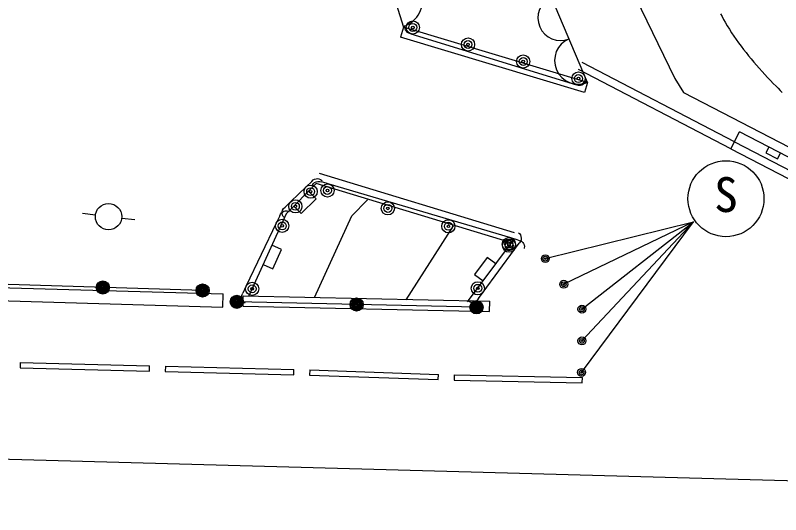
# Model space of a CAD drawing. Units: millimetres, scale not verified. Extents: x 40000 to 680000, y 20000 to 380000.
# Drawn here: x 302994 to 331997, y 285850 to 304780 of the extents above; entities that cross this region are included whole.
import ezdxf
from ezdxf.enums import TextEntityAlignment as Align

# ---------------------------------------------------------------- set-up
doc = ezdxf.new("R2010")
doc.units = ezdxf.units.MM
doc.header["$LTSCALE"] = 1000
doc.layers.add('M-BGD', color=7, linetype='Continuous', lineweight=25)
doc.styles.add('ＭＳ ゴシック', font='')
doc.styles.get('ＭＳ ゴシック').set_extended_font_data('MS Gothic')

msp = doc.modelspace()

# ---------------------------------------------------------------- linework, layer by layer
at = {"layer": 'M-BGD'}
for p, q in [((316422, 308357), (317706, 304333)), ((324679, 302235), (322631, 307077)), ((326159, 306154), (327980, 302383)), ((317706, 304333), (317591, 303949)), ((324679, 302235), (317706, 304333)), ((317982, 304080), (318269, 303991)), ((318269, 303991), (323972, 302232)), ((324564, 301852), (317591, 303949)), ((330247, 299979), (324471, 302988)), ((330108, 299713), (324332, 302722)), ((323972, 302232), (324258, 302143)), ((324679, 302235), (324564, 301852)), ((327980, 302383), (328317, 301857)), ((328317, 301857), (343405, 293999)), ((330109, 299713), (330435, 300362)), ((321911, 296533), (314515, 298785)), ((314228, 298483), (314012, 298275)), ((314892, 298378), (314604, 298463)), ((314012, 298275), (313432, 297719)), ((321795, 296150), (314398, 298402)), ((321767, 296345), (314892, 298378)), ((313432, 297719), (313216, 297511)), ((316342, 297783), (315742, 297182)), ((306032, 297209), (305536, 297270)), ((307026, 297094), (307523, 297040)), ((313012, 297175), (312882, 296905)), ((314335, 294082), (315742, 297182)), ((312882, 296905), (311743, 294520)), ((317808, 293993), (319603, 296801)), ((324453, 291245), (328697, 296955)), ((320124, 293924), (321795, 296150)), ((322055, 296260), (321767, 296345)), ((321909, 295898), (322086, 296140)), ((320721, 294283), (321909, 295898)), ((310091, 294350), (276069, 295376)), ((291490, 294785), (310872, 294217)), ((311743, 294520), (311613, 294249)), ((291476, 294286), (310857, 293717)), ((310857, 293717), (310872, 294217)), ((311623, 293751), (311631, 294151)), ((311631, 294151), (320977, 293949)), ((320544, 294042), (320721, 294283)), ((320470, 293713), (311385, 293922)), ((320968, 293549), (320977, 293949)), ((311623, 293751), (320968, 293549)), ((303182, 291623), (303177, 291423)), ((303182, 291623), (308080, 291491)), ((308075, 291291), (308080, 291491)), ((303177, 291423), (308075, 291291)), ((308679, 291474), (308674, 291274)), ((308674, 291274), (313543, 291151)), ((308679, 291474), (313548, 291351)), ((313543, 291151), (313548, 291351)), ((314150, 291336), (314143, 291136)), ((314150, 291336), (319027, 291168)), ((314143, 291136), (319020, 290969)), ((319020, 290969), (319027, 291168)), ((319623, 291148), (319619, 290948)), ((319619, 290948), (324478, 290849)), ((319623, 291148), (324482, 291049)), ((324478, 290849), (324482, 291049)), ((295753, 288146), (339434, 286954))]:
    msp.add_line(p, q, dxfattribs=at)
for points in [[(329717, 304841), (329775, 304731), (329834, 304623), (329896, 304515), (329974, 304382), (330056, 304250), (330139, 304120), (330225, 303991), (330313, 303863), (330403, 303737), (330495, 303612), (330589, 303489), (330684, 303366), (330782, 303245), (330881, 303125), (330981, 303006), (331083, 302888), (331186, 302771), (331290, 302655), (331395, 302540), (331502, 302426), (331609, 302313), (331717, 302200), (331826, 302089), (331902, 302012), (331979, 301935), (332055, 301858)], [(317982, 304080), (317905, 304103), (317861, 304128), (317812, 304174), (317783, 304214), (317766, 304261), (317755, 304328), (317760, 304378), (317769, 304407)], [(324619, 302294), (324607, 302255), (324570, 302204), (324527, 302165), (324464, 302132), (324408, 302118), (324335, 302120), (324258, 302143)], [(359297, 286361), (349589, 290658), (346448, 292068), (330435, 300362)], [(330247, 299979), (346184, 291738), (349390, 290263), (359081, 285973), (362414, 284661), (365945, 283623), (369777, 282913), (373201, 282512)], [(330109, 299713), (346052, 291468), (349266, 289989), (358965, 285696), (362317, 284377), (365875, 283331), (369732, 282617), (373166, 282214)], [(331548, 299786), (331433, 299564), (331877, 299334), (331992, 299556)], [(314228, 298483), (314286, 298538), (314329, 298566), (314393, 298586), (314442, 298592), (314492, 298584), (314555, 298561), (314597, 298532), (314618, 298511)], [(314245, 298308), (314257, 298347), (314293, 298399), (314336, 298438), (314398, 298472), (314454, 298486), (314527, 298486), (314604, 298463)], [(314398, 298402), (313254, 297253), (311843, 294146)], [(313544, 297544), (313827, 297262), (314392, 297829), (314108, 298111)], [(313012, 297175), (313046, 297248), (313077, 297288), (313130, 297330), (313174, 297353), (313223, 297363), (313290, 297364), (313340, 297351), (313367, 297338)], [(313173, 297123), (313145, 297152), (313118, 297209), (313105, 297266), (313107, 297336), (313122, 297393), (313158, 297456), (313216, 297511)], [(323078, 295555), (328697, 296955), (323775, 294584)], [(324464, 293640), (328697, 296955), (324466, 292439)], [(322063, 296530), (322095, 296506), (322131, 296454), (322154, 296401), (322165, 296331), (322159, 296273), (322134, 296204), (322086, 296140)], [(322055, 296260), (322132, 296237), (322177, 296214), (322226, 296168), (322256, 296128), (322273, 296081), (322285, 296015), (322280, 295964), (322272, 295935)], [(312383, 295336), (312747, 295170), (313078, 295899), (312714, 296064)], [(321199, 295357), (320880, 295597), (320399, 294957), (320719, 294717)], [(311709, 293871), (311673, 293888), (311628, 293932), (311596, 293981), (311572, 294047), (311567, 294105), (311579, 294177), (311613, 294249)], [(320544, 294042), (320496, 293977), (320459, 293943), (320399, 293912), (320351, 293898), (320301, 293897), (320235, 293909), (320189, 293930), (320165, 293948)]]:
    msp.add_lwpolyline(points, dxfattribs=at)
for centre, radius in [((318056, 304319), 250), ((318056, 304319), 150), ((318056, 304319), 50), ((320148, 303673), 250), ((320148, 303673), 150), ((320148, 303673), 50), ((322240, 303028), 250), ((322240, 303028), 150), ((322240, 303028), 50), ((324332, 302382), 250), ((324332, 302382), 150), ((324332, 302382), 50), ((329924, 297828), 1440), ((314185, 298095), 250), ((314185, 298095), 150), ((314821, 298138), 250), ((314821, 298138), 150), ((314821, 298138), 50), ((314185, 298095), 50), ((306528, 297147), 500), ((313606, 297538), 250), ((313606, 297538), 150), ((313606, 297538), 50), ((317113, 297461), 250), ((317113, 297461), 150), ((317113, 297461), 50), ((313108, 296797), 250), ((319405, 296783), 250), ((313108, 296797), 150), ((313108, 296797), 50), ((319405, 296783), 150), ((319405, 296783), 50), ((321697, 296105), 250), ((321707, 296046), 250), ((321697, 296105), 150), ((321707, 296046), 150), ((321697, 296105), 50), ((321707, 296046), 50), ((323078, 295555), 150), ((323078, 295555), 90), ((323078, 295555), 30), ((306311, 294464), 250), ((306311, 294464), 220), ((320520, 294432), 250), ((323775, 294584), 150), ((306311, 294464), 190), ((306311, 294464), 160), ((306311, 294464), 130), ((306311, 294464), 100), ((306311, 294464), 70), ((306311, 294464), 40), ((306311, 294464), 10), ((310091, 294350), 250), ((310091, 294350), 220), ((310091, 294350), 190), ((310091, 294350), 160), ((310091, 294350), 130), ((310091, 294350), 100), ((310091, 294350), 70), ((310091, 294350), 40), ((311968, 294412), 250), ((311968, 294412), 150), ((311968, 294412), 50), ((320520, 294432), 150), ((320520, 294432), 50), ((323775, 294584), 90), ((323775, 294584), 30), ((310091, 294350), 10), ((311385, 293922), 250), ((311385, 293922), 220), ((311385, 293922), 190), ((311385, 293922), 160), ((311385, 293922), 130), ((311385, 293922), 100), ((311385, 293922), 70), ((311385, 293922), 40), ((311385, 293922), 10), ((315928, 293817), 250), ((315928, 293817), 220), ((315928, 293817), 190), ((315928, 293817), 160), ((315928, 293817), 130), ((315928, 293817), 100), ((315928, 293817), 70), ((315928, 293817), 40), ((315928, 293817), 10), ((320470, 293713), 250), ((320470, 293713), 220), ((320470, 293713), 190), ((320470, 293713), 160), ((320470, 293713), 130), ((320470, 293713), 100), ((320470, 293713), 70), ((320470, 293713), 40), ((320470, 293713), 10), ((324464, 293640), 150), ((324464, 293640), 90), ((324464, 293640), 30), ((324466, 292439), 150), ((324466, 292439), 90), ((324466, 292439), 30), ((324453, 291245), 150), ((324453, 291245), 90), ((324453, 291245), 30)]:
    msp.add_circle(centre, radius, dxfattribs=at)
for centre, radius, start, end in [((317379, 305356), 1050, 287.6983, 107.6983), ((323647, 304676), 850, 112.9316, 292.9316), ((324328, 303064), 900, 112.9316, 292.9316)]:
    msp.add_arc(centre, radius, start, end, dxfattribs=at)

# ---------------------------------------------------------------- texts
at = {"layer": 'M-BGD', "style": 'ＭＳ ゴシック'}
msp.add_text('S', height=1320, dxfattribs=at).set_placement((329474, 296928), align=Align.BOTTOM_LEFT)

doc.saveas('drawing.dxf')
